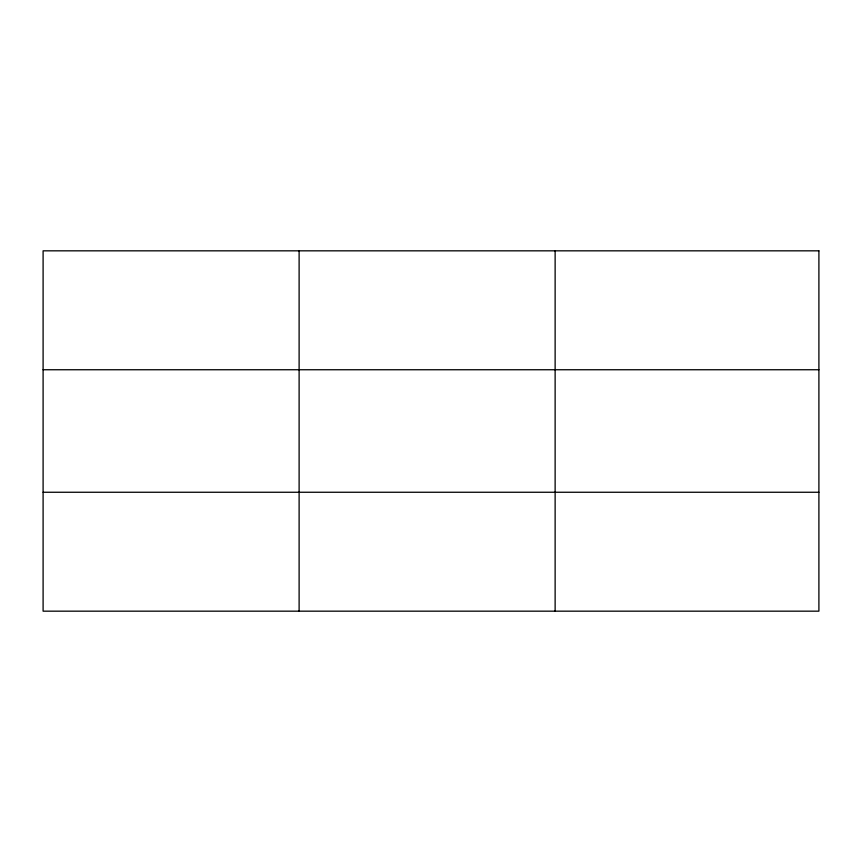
<?xml version="1.0" encoding="UTF-8"?>
<svg xmlns="http://www.w3.org/2000/svg" width="862" height="862" viewBox="0 0 862 862"><rect width="100%" height="100%" fill="white"/><g stroke="black" fill="none" stroke-linecap="round" stroke-linejoin="round"><path stroke-width="1.29" d="M299.114 250.831L299.114 611.169M555.128 250.831L555.128 611.169M43.1 369.744L818.9 369.744M43.1 492.256L818.9 492.256M818.9 250.831L818.9 611.169L43.1 611.169L43.1 250.831L818.9 250.831"/></g></svg>
